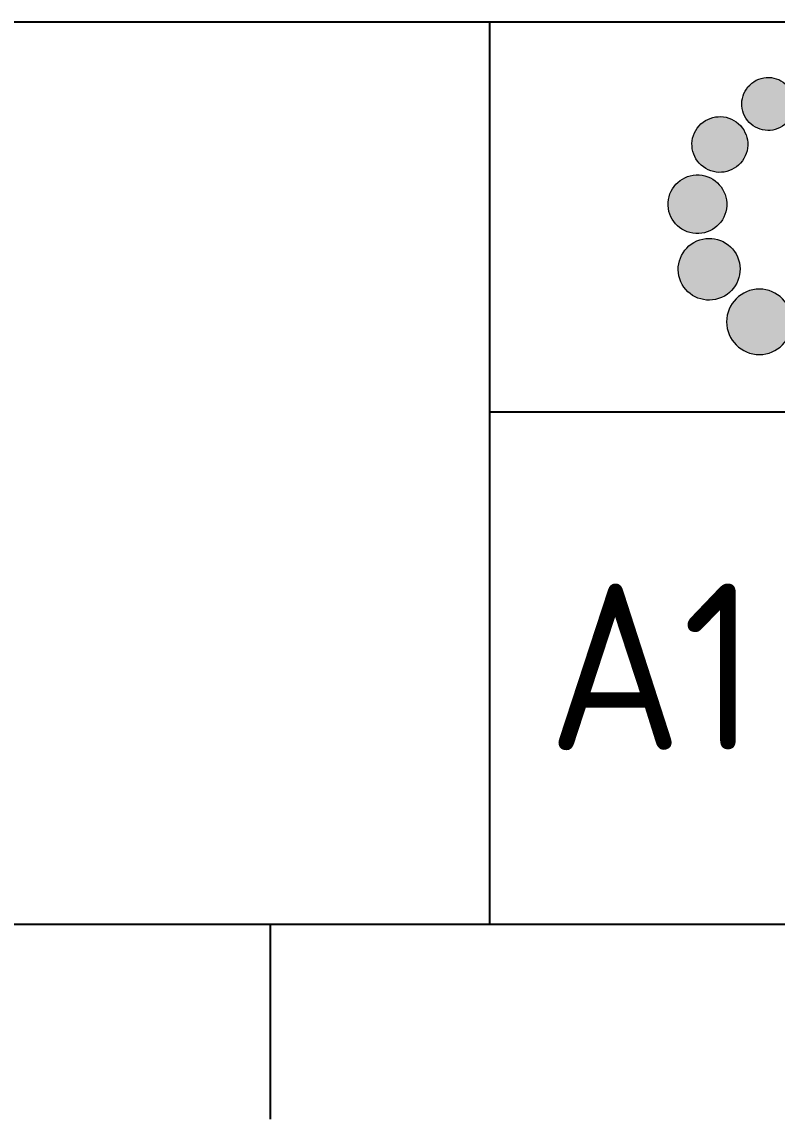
# Paper-space layout 'EE-2' of a CAD drawing. Header units: metres, sheet in millimetres. Extents: x -9 to 824, y -5 to 581.
# Drawn here: x 723.7 to 758.5, y -5.4 to 45.2 of the extents above; entities that cross this region are included whole.
import ezdxf
from ezdxf.enums import TextEntityAlignment as Align

# ---------------------------------------------------------------- set-up
doc = ezdxf.new("R2010")
doc.units = ezdxf.units.M
doc.layers.get('0').update_dxf_attribs({"color": 6})
doc.layers.add('Notes', color=7, linetype='Continuous')
doc.styles.add('iecISOCP', font='isocp.shx')

# ---------------------------------------------------------------- blocks, each defined once
blk = doc.blocks.new('EE_LOGO')
h = blk.add_hatch(color=7)
edge = h.paths.add_edge_path()
edge.add_spline(control_points=[(-21.117, 5.874), (-21.481, 6.442), (-22.24, 6.607), (-22.806, 6.242), (-23.374, 5.876), (-23.536, 5.12), (-23.174, 4.55), (-22.805, 3.983), (-22.05, 3.82), (-21.483, 4.186), (-20.915, 4.55), (-20.748, 5.308), (-21.117, 5.874)], knot_values=[0, 0, 0, 0, 1, 1, 1, 2, 2, 2, 3, 3, 3, 4, 4, 4, 4], degree=3, periodic=0)
h = blk.add_hatch(color=7)
edge = h.paths.add_edge_path()
edge.add_spline(control_points=[(-23.731, 4.455), (-24.343, 4.811), (-25.134, 4.605), (-25.491, 3.991), (-25.848, 3.376), (-25.641, 2.589), (-25.028, 2.232), (-24.414, 1.872), (-23.625, 2.081), (-23.267, 2.695), (-22.908, 3.308), (-23.116, 4.097), (-23.731, 4.455)], knot_values=[0, 0, 0, 0, 1, 1, 1, 2, 2, 2, 3, 3, 3, 4, 4, 4, 4], degree=3, periodic=0)
h = blk.add_hatch(color=7)
edge = h.paths.add_edge_path()
edge.add_spline(control_points=[(-25.337, 1.937), (-26.085, 1.98), (-26.723, 1.408), (-26.766, 0.662), (-26.811, -0.085), (-26.237, -0.724), (-25.489, -0.767), (-24.742, -0.811), (-24.104, -0.24), (-24.06, 0.508), (-24.019, 1.254), (-24.59, 1.895), (-25.337, 1.937)], knot_values=[0, 0, 0, 0, 1, 1, 1, 2, 2, 2, 3, 3, 3, 4, 4, 4, 4], degree=3, periodic=0)
h = blk.add_hatch(color=7)
edge = h.paths.add_edge_path()
edge.add_spline(control_points=[(-25.445, -1.112), (-26.167, -1.429), (-26.496, -2.272), (-26.178, -2.991), (-25.861, -3.711), (-25.019, -4.04), (-24.298, -3.721), (-23.578, -3.405), (-23.251, -2.563), (-23.566, -1.843), (-23.884, -1.121), (-24.725, -0.793), (-25.445, -1.112)], knot_values=[0, 0, 0, 0, 1, 1, 1, 2, 2, 2, 3, 3, 3, 4, 4, 4, 4], degree=3, periodic=0)
h = blk.add_hatch(color=7)
edge = h.paths.add_edge_path()
edge.add_spline(control_points=[(-24.065, -4.844), (-24.065, -4.01), (-23.389, -3.334), (-22.555, -3.334), (-21.72, -3.334), (-21.044, -4.01), (-21.044, -4.844), (-21.044, -5.678), (-21.721, -6.354), (-22.555, -6.354), (-23.389, -6.354), (-24.065, -5.678), (-24.065, -4.844)], knot_values=[0, 0, 0, 0, 1, 1, 1, 2, 2, 2, 3, 3, 3, 4, 4, 4, 4], degree=3, periodic=0)
at = {"color": 7, "lineweight": 0}
for points in [[(-21.117, 5.874), (-21.481, 6.442), (-22.24, 6.607), (-22.806, 6.242), (-23.374, 5.876), (-23.536, 5.12), (-23.174, 4.55), (-22.805, 3.983), (-22.05, 3.82), (-21.483, 4.186), (-20.915, 4.55), (-20.748, 5.308), (-21.117, 5.874)], [(-23.731, 4.455), (-24.343, 4.811), (-25.134, 4.605), (-25.491, 3.991), (-25.848, 3.376), (-25.641, 2.589), (-25.028, 2.232), (-24.414, 1.872), (-23.625, 2.081), (-23.267, 2.695), (-22.908, 3.308), (-23.116, 4.097), (-23.731, 4.455)], [(-25.337, 1.937), (-26.085, 1.98), (-26.723, 1.408), (-26.766, 0.662), (-26.811, -0.085), (-26.237, -0.724), (-25.489, -0.767), (-24.742, -0.811), (-24.104, -0.24), (-24.06, 0.508), (-24.019, 1.254), (-24.59, 1.895), (-25.337, 1.937)], [(-25.445, -1.112), (-26.167, -1.429), (-26.496, -2.272), (-26.178, -2.991), (-25.861, -3.711), (-25.019, -4.04), (-24.298, -3.721), (-23.578, -3.405), (-23.251, -2.563), (-23.566, -1.843), (-23.884, -1.121), (-24.725, -0.793), (-25.445, -1.112)], [(-24.065, -4.844), (-24.065, -4.01), (-23.389, -3.334), (-22.555, -3.334), (-21.72, -3.334), (-21.044, -4.01), (-21.044, -4.844), (-21.044, -5.678), (-21.721, -6.354), (-22.555, -6.354), (-23.389, -6.354), (-24.065, -5.678), (-24.065, -4.844)]]:
    blk.add_open_spline(points, degree=3, knots=[0, 0, 0, 0, 1, 1, 1, 2, 2, 2, 3, 3, 3, 4, 4, 4, 4], dxfattribs=at)
blk = doc.blocks.new('A1_FRAME_TITLE')
at = {"layer": 'Notes', "color": 3}
for p, q in [((745.285, 3.583), (745.285, 45.229)), ((745.285, 27.229), (815.285, 27.229))]:
    blk.add_line(p, q, dxfattribs=at)
at = {"layer": 'Notes', "linetype": 'Continuous'}
blk.add_line((735.146, 3.583), (735.146, -5.417), dxfattribs=at)
at = {"layer": 'Notes', "color": 3, "linetype": 'Continuous', "flags": 128}
for points in [[(114.716, 45.229), (815.285, 45.229)], [(114.716, 3.583), (815.285, 3.583)]]:
    blk.add_lwpolyline(points, dxfattribs=at)
blk.add_blockref('EE_LOGO', (780.285, 36.229))
at = {"layer": 'Notes', "color": 1, "style": 'iecISOCP'}
blk.add_text('A1', height=7.68, dxfattribs=at).set_placement((752.796, 15.466), align=Align.MIDDLE_CENTER)
at = {"layer": 'Notes', "color": 7, "style": 'iecISOCP'}
for tag, p in [('CAP_NO', (504.106, 41.067)), ('IE_NUM', (503.968, 35.42)), ('REF_No_1', (326.159, 29.92)), ('REF_1', (353.442, 29.92)), ('HV_SWITCH', (504.382, 29.773)), ('GEN_WO', (432.627, 29.373)), ('REF_No_2', (326.159, 23.92)), ('REF_2', (353.442, 23.92)), ('OH_WO', (432.627, 23.422)), ('UBD_REF', (503.968, 23.438)), ('REF_No_3', (326.159, 17.92)), ('REF_3', (353.442, 17.92)), ('UG_WO', (432.627, 17.662)), ('GIS_MAP_No', (503.968, 17.653)), ('REF_No_4', (326.159, 11.92)), ('REF_4', (353.442, 11.92)), ('HV_OP_DIAG', (504.245, 11.809)), ('SUB_WO', (432.627, 11.422)), ('LGA', (503.864, 5.387))]:
    blk.add_attdef(tag, p, '', height=2.5, dxfattribs=at)
at = {"layer": 'Notes', "style": 'iecISOCP'}
for tag, p in [('T1', (675.292, 37.075)), ('T2', (675.292, 31.956)), ('T3', (675.292, 26.53)), ('T4', (675.292, 21.268)), ('T5', (675.292, 15.841)), ('T6', (675.292, 10.579))]:
    blk.add_attdef(tag, text='', height=3.5, dxfattribs=at).set_placement(p, align=Align.CENTER)
at = {"layer": 'Notes', "color": 7, "style": 'iecISOCP'}
for tag, p in [('scale', (558.675, 30.879)), ('DRAWN', (558.675, 22.541)), ('DATE', (558.675, 14.49)), ('DESIGN', (596.535, 6.765))]:
    blk.add_attdef(tag, text='', height=2.5, dxfattribs=at).set_placement(p, align=Align.CENTER)
at = {"layer": 'Notes', "color": 4, "style": 'iecISOCP'}
blk.add_attdef('NUM', text='', height=7, dxfattribs=at).set_placement((783.285, 17.729), align=Align.MIDDLE_CENTER)
at = {"layer": 'Notes', "color": 1, "style": 'iecISOCP'}
blk.add_attdef('REV', text='', height=5, dxfattribs=at).set_placement((810.973, 14.705), align=Align.CENTER)
at = {"layer": 'Notes', "color": 7, "style": 'iecISOCP'}
for tag, p in [('NS', (781.631, 5.729)), ('SHTS', (796.33, 5.729))]:
    blk.add_attdef(tag, text='', height=2.5, dxfattribs=at).set_placement(p, align=Align.MIDDLE)
at = {"layer": 'Notes', "style": 'iecISOCP'}
blk.add_attdef('ExportID', (0, 0), '', height=2.5, dxfattribs=at)

psp = doc.layouts.new('EE-2')

# ---------------------------------------------------------------- block references
at = {"layer": 'Notes'}
psp.add_blockref('A1_FRAME_TITLE', (0, 0), dxfattribs=at)

doc.saveas('drawing.dxf')
